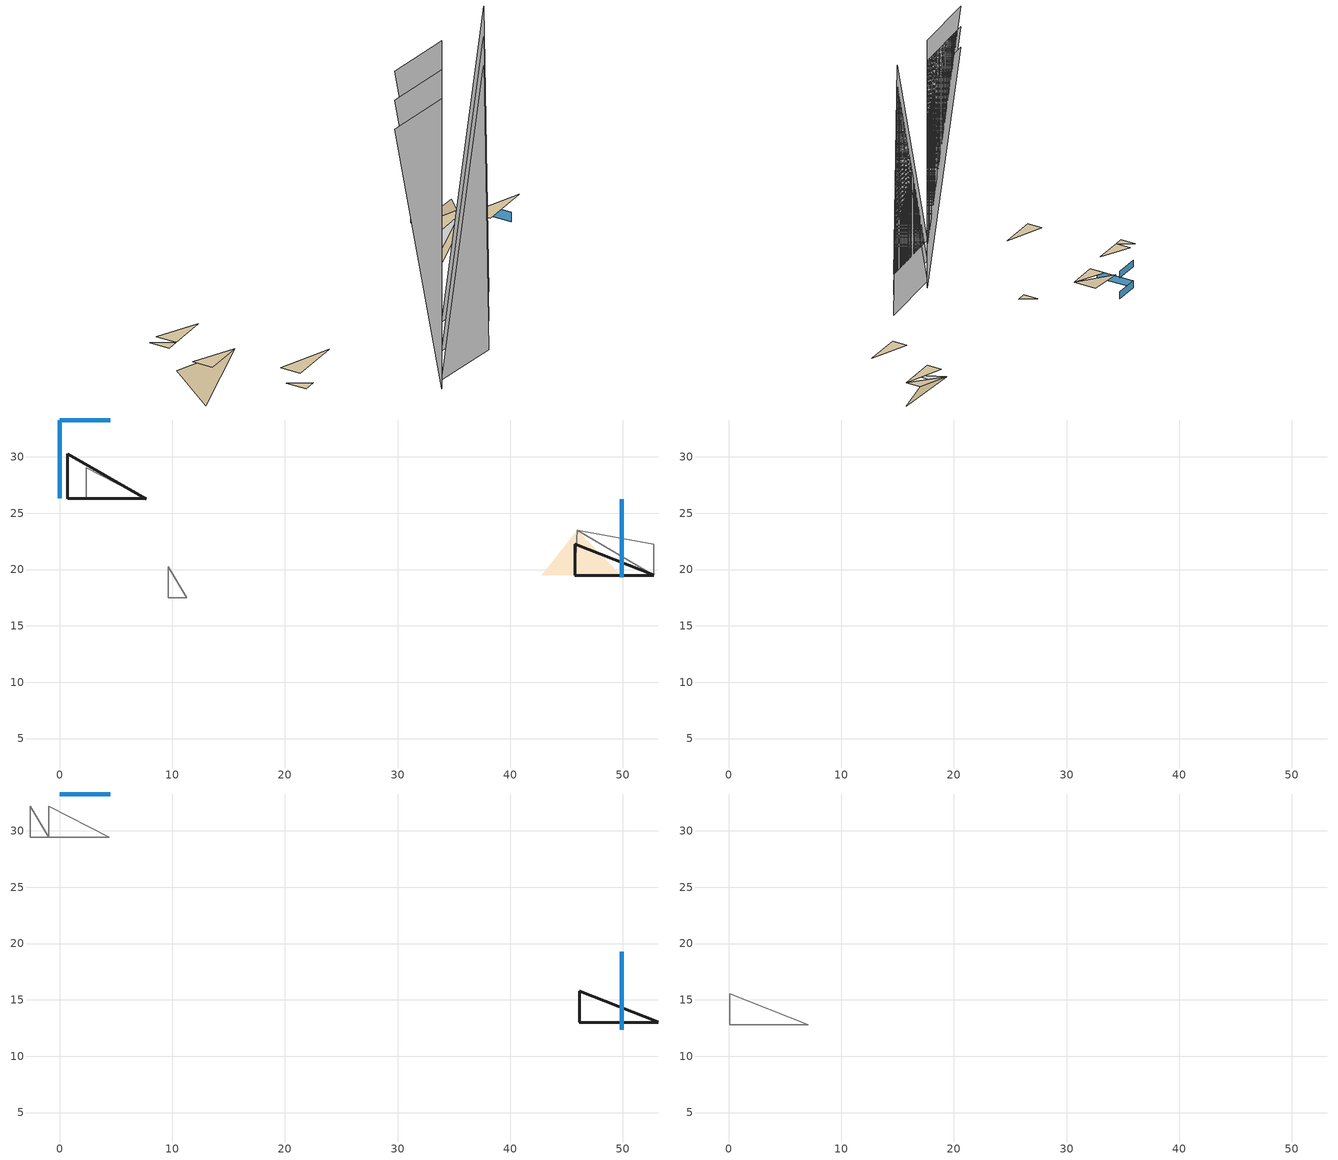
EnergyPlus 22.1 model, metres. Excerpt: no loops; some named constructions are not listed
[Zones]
EnclosedOffice_Mid_6 ZN
 wall outside (nonres_ext_wall): 0.71,30.29,6.96 7.69,26.29,7.76 0.71,26.29,3.25
 wall inside (int_wall): 2.35,29.04 2.35,26.29 7.69,26.29 z7.76
 window (Window_U_0.57_SHGC_0.39): 4.48,33.27 0.03,33.27 z4.98:6.31; 0,33.25 0,26.32 z4.98:6.29
EnclosedOffice_Mid_5 ZN
 wall inside (int_wall): 9.64,20.25 9.64,17.51 11.28,17.51 z3.79
EnclosedOffice_Mid_7 ZN
 wall outside (nonres_ext_wall): 45.74,22.24 45.74,19.5 52.72,19.5 z7.93
 wall inside (int_wall): 45.94,23.5,6.96 52.72,19.5,7.93 45.74,19.5,3.43; 45.94,23.5,6.96 52.72,22.24,7.93 52.72,19.5,3.43
 window (Window_U_0.57_SHGC_0.39): 49.91,19.32 49.91,26.25 z4.98:6.29
 ceiling to MidFloor_Plenum ZN (DropCeiling): 45.94,23.5,6.96 49.79,19.5,7.92 42.81,19.5,3.42
Corridor_Bot_1 ZN
 ceiling to FirstFloor_Plenum ZN (DropCeiling): 16.64,2.74,4.5 5.34,2.74,45.41 16.64,2.74,44.19
Corridor_Bot_2 ZN
 ceiling to FirstFloor_Plenum ZN (DropCeiling): 27.93,2.74,4.5 16.64,2.74,5.72 26.71,2.74,44.19
Corridor_Mid_1 ZN
 ceiling to MidFloor_Plenum ZN (DropCeiling): 16.64,2.74,8.47 5.34,2.74,49.37 16.64,2.74,48.15
Corridor_Mid_2 ZN
 ceiling to MidFloor_Plenum ZN (DropCeiling): 27.93,2.74,8.47 16.64,2.74,9.69 26.71,2.74,48.15
EnclosedOffice_Top_6 ZN
 wall inside (int_wall): -0.95,32.17 -0.95,29.43 4.39,29.43 z11.88; -2.59,32.17 -2.59,29.43 -0.95,29.43 z11.88
 window (Window_U_0.57_SHGC_0.39): 4.48,33.27 0.03,33.27 z8.95:10.27
EnclosedOffice_Top_8 ZN
 wall outside (nonres_ext_wall): 46.14,15.77 46.14,13.02 53.12,13.02 z11
 window (Window_U_0.57_SHGC_0.39): 49.91,12.35 49.91,19.27 z8.95:10.26
Corridor_Top_1 ZN
 ceiling to TopFloor_Plenum ZN (DropCeiling): 16.64,2.74,12.43 5.34,2.74,53.33 16.64,2.74,52.11
Corridor_Top_2 ZN
 ceiling to TopFloor_Plenum ZN (DropCeiling): 27.93,2.74,12.43 16.64,2.74,13.65 26.71,2.74,52.11
EnclosedOffice_Top_4 ZN
 wall inside (int_wall): 0.1,15.55 0.1,12.81 7.08,12.81 z11.7
[Schedule:Compact]
EnclosedOffice_Top_9 ZN Occupancy Schedule: Through: 12/31, For: Monday, Until: 07:00, 0, Until: 07:20, 0, Until: 07:40, 0, Until: 08:00, 0, Until: 08:20, 0, Until: 08:40, 1, Until: 09:00, 0.5, Until: 09:20, 0.5, Until: 09:40, 1, Until: 10:00, 1, Until: 10:20, 1, Until: 10:40, 1, Until: 11:00, 1, Until: 11:20, 1, Until: 11:40, 1, Until: 12:00, 1, Until: 12:20, 1, Until: 12:40, 1, Until: 13:00, 1, Until: 13:20, 0.5, Until: 13:40, 0, Until: 14:00, 0, Until: 14:20, 1, Until: 14:40, 1, Until: 15:00, 1, Until: 15:20, 1, Until: 15:40, 1, Until: 16:00, 1, Until: 16:20, 1, Until: 16:40, 0.5, Until: 17:00, 0.5, Until: 17:20, 0.5, Until: 17:40, 1, Until: 18:00, 1, Until: 18:20, 0.5, Until: 18:40, 0.5, Until: 19:00, 0, Until: 19:20, 0, Until: 19:40, 0, Until: 20:00, 0, Until: 20:20, 0, Until: 20:40, 0, Until: 21:00, 0, Until: 24:00, 0, For: Tuesday, Until: 07:00, 0, Until: 07:20, 0, Until: 07:40, 0, Until: 08:00, 0, Until: 08:20, 0.5, Until: 08:40, 0.5, Until: 09:00, 1, Until: 09:20, 1, Until: 09:40, 1, Until: 10:00, 1, Until: 10:20, 1, Until: 10:40, 1, Until: 11:00, 1, Until: 11:20, 1, Until: 11:40, 1, Until: 12:00, 0.5, Until: 12:20, 0.5, Until: 12:40, 0.5, Until: 13:00, 0.5, Until: 13:20, 0, Until: 13:40, 0, Until: 14:00, 0, Until: 14:20, 1, Until: 14:40, 1, Until: 15:00, 0, Until: 15:20, 0, Until: 15:40, 0, Until: 16:00, 0, Until: 16:20, 1, Until: 16:40, 1, Until: 17:00, 1, Until: 17:20, 1, Until: 17:40, 1, Until: 18:00, 0.5, Until: 18:20, 0.5, Until: 18:40, 0, Until: 19:00, 0, Until: 19:20, 0, Until: 19:40, 0, Until: 20:00, 0, Until: 20:20, 0, Until: 20:40, 0, Until: 21:00, 0, Until: 24:00, 0, For: Wednesday, Until: 07:00, 0, Until: 07:20, 0, Until: 07:40, 0, Until: 08:00, 0.5, Until: 08:20, 1, Until: 08:40, 1, Until: 09:00, 1, Until: 09:20, 1, Until: 09:40, 0.5, Until: 10:00, 0.5, Until: 10:20, 0.5, Until: 10:40, 0.5, Until: 11:00, 0, Until: 11:20, 0, Until: 11:40, 0.5, Until: 12:00, 0.5, Until: 12:20, 0.5, Until: 12:40, 0.5, Until: 13:00, 0, Until: 13:20, 0, Until: 13:40, 0, Until: 14:00, 0.5, Until: 14:20, 1, Until: 14:40, 1, Until: 15:00, 1, Until: 15:20, 1, Until: 15:40, 1, Until: 16:00, 1, Until: 16:20, 1, Until: 16:40, 0.5, Until: 17:00, 0, Until: 17:20, 0.5, Until: 17:40, 0, Until: 18:00, 0, Until: 18:20, 0.5, Until: 18:40, 0.5, Until: 19:00, 0, Until: 19:20, 0, Until: 19:40, 0, Until: 20:00, 0, Until: 20:20, 0, Until: 20:40, 0, Until: 21:00, 0, Until: 24:00, 0, For: Thursday, Until: 07:00, 0, Until: 07:20, 0, Until: 07:40, 0, Until: 08:00, 0, Until: 08:20, 0, Until: 08:40, 0.5, Until: 09:00, 0.5, Until: 09:20, 0.5, Until: 09:40, 0.5, Until: 10:00, 0.5, Until: 10:20, 1, Until: 10:40, 1, Until: 11:00, 1, Until: 11:20, 1, Until: 11:40, 0.5, Until: 12:00, 0.5, Until: 12:20, 1, Until: 12:40, 0.5, Until: 13:00, 0, Until: 13:20, 0, Until: 13:40, 0, Until: 14:00, 1, Until: 14:20, 1, Until: 14:40, 1, Until: 15:00, 1, Until: 15:20, 1, Until: 15:40, 1, Until: 16:00, 1, Until: 16:20, 1, Until: 16:40, 1, Until: 17:00, 0.5, Until: 17:20, 0.5, Until: 17:40, 1, Until: 18:00, 1, Until: 18:20, 1, Until: 18:40, 1, Until: 19:00, 0.5, Until: 19:20, 0, Until: 19:40, 0, Until: 20:00, 0, Until: 20:20, 0, Until: 20:40, 0, Until: 21:00, 0, Until: 24:00, 0, For: Friday, Until: 07:00, 0, Until: 07:20, 0, Until: 07:40, 0, Until: 08:00, 0, Until: 08:20, 0, Until: 08:40, 0, Until: 09:00, 0.5, Until: 09:20, 0.5, Until: 09:40, 0.5, Until: 10:00, 0.5, Until: 10:20, 0.5, Until: 10:40, 0.5, Until: 11:00, 0.5, Until: 11:20, 0.5, Until: 11:40, 0.5, Until: 12:00, 0.5, Until: 12:20, 0.5, Until: 12:40, 0.5, Until: 13:00, 0.5, Until: 13:20, 0.5, Until: 13:40, 0, Until: 14:00, 0, Until: 14:20, 0.5, Until: 14:40, 0.5, Until: 15:00, 0.5, Until: 15:20, 0.5, Until: 15:40, 0.5, Until: 16:00, 0.5, Until: 16:20, 0.5, Until: 16:40, 0.5, Until: 17:00, 0.5, Until: 17:20, 0.5, Until: 17:40, 0, Until: 18:00, 0, Until: 18:20, 0, Until: 18:40, 0, Until: 19:00, 0, Until: 19:20, 0, Until: 19:40, 0, Until: 20:00, 0, Until: 20:20, 0, Until: 20:40, 0, Until: 21:00, 0, Until: 24:00, 0, For: Saturday, Until: 07:00, 0, Until: 07:20, 0, Until: 07:40, 0, Until: 08:00, 0, Until: 08:20, 0, Until: 08:40, 0, Until: 09:00, 0, Until: 09:20, 0.5, Until: 09:40, 0, Until: 10:00, 0, Until: 10:20, 0.5, Until: 10:40, 0.5, Until: 11:00, 0.5, Until: 11:20, 0.5, Until: 11:40, 0.5, Until: 12:00, 0, Until: 12:20, 0, Until: 12:40, 0, Until: 13:00, 0, Until: 13:20, 0, Until: 13:40, 0, Until: 14:00, 0.5, Until: 14:20, 0.5, Until: 14:40, 0.5, Until: 15:00, 0.5, Until: 15:20, 0, Until: 15:40, 0, Until: 16:00, 0, Until: 24:00, 0, For: Sunday WinterDesignDay Holiday CustomDay1 CustomDay2, Until: 24:00, 0, For: SummerDesignDay, Until: 06:00, 0, Until: 22:00, 1, Until: 24:00, 0.05
ConfRoom_Bot_1 ZN Occupancy Schedule: Through: 12/31, For: Monday, Until: 07:00, 0, Until: 07:20, 0, Until: 07:40, 0.75, Until: 08:00, 0.667, Until: 08:20, 0.583, Until: 08:40, 0.583, Until: 09:00, 0.333, Until: 09:20, 0, Until: 09:40, 0, Until: 10:00, 0, Until: 10:20, 0, Until: 10:40, 0.917, Until: 11:00, 0.917, Until: 11:20, 0.917, Until: 11:40, 1, Until: 12:00, 1, Until: 12:20, 1, Until: 12:40, 1, Until: 13:00, 0.667, Until: 13:20, 0.333, Until: 13:40, 0.333, Until: 14:00, 0.333, Until: 14:20, 0.333, Until: 14:40, 0.333, Until: 15:00, 0.167, Until: 15:20, 0, Until: 15:40, 0.333, Until: 16:00, 0.333, Until: 16:20, 0.333, Until: 16:40, 0.25, Until: 17:00, 0.25, Until: 17:20, 0.25, Until: 17:40, 0, Until: 18:00, 0.167, Until: 18:20, 0.417, Until: 18:40, 0.417, Until: 19:00, 0.167, Until: 19:20, 0, Until: 19:40, 0, Until: 20:00, 0, Until: 20:20, 0, Until: 20:40, 0, Until: 21:00, 0, Until: 24:00, 0, For: Tuesday, Until: 07:00, 0, Until: 07:20, 0, Until: 07:40, 0.417, Until: 08:00, 0.417, Until: 08:20, 0.417, Until: 08:40, 0, Until: 09:00, 0, Until: 09:20, 0, Until: 09:40, 0, Until: 10:00, 0.083, Until: 10:20, 0.167, Until: 10:40, 0.25, Until: 11:00, 0.25, Until: 11:20, 0.25, Until: 11:40, 0, Until: 12:00, 0, Until: 12:20, 0, Until: 12:40, 0.333, Until: 13:00, 0.333, Until: 13:20, 0.333, Until: 13:40, 0.417, Until: 14:00, 0.417, Until: 14:20, 0.417, Until: 14:40, 0.333, Until: 15:00, 0.333, Until: 15:20, 0.333, Until: 15:40, 0, Until: 16:00, 0.333, Until: 16:20, 0.75, Until: 16:40, 0.75, Until: 17:00, 0.75, Until: 17:20, 0.75, Until: 17:40, 0, Until: 18:00, 0.5, Until: 18:20, 0.917, Until: 18:40, 0.917, Until: 19:00, 0.5, Until: 19:20, 0, Until: 19:40, 0, Until: 20:00, 0, Until: 20:20, 0, Until: 20:40, 0, Until: 21:00, 0, Until: 24:00, 0, For: Wednesday, Until: 07:00, 0, Until: 07:20, 0, Until: 07:40, 0, Until: 08:00, 0, Until: 08:20, 0, Until: 08:40, 0, Until: 09:00, 0, Until: 09:20, 0, Until: 09:40, 0, Until: 10:00, 0, Until: 10:20, 0, Until: 10:40, 0, Until: 11:00, 0, Until: 11:20, 0, Until: 11:40, 0, Until: 12:00, 0, Until: 12:20, 0, Until: 12:40, 0, Until: 13:00, 0, Until: 13:20, 0, Until: 13:40, 0, Until: 14:00, 0, Until: 14:20, 0, Until: 14:40, 0, Until: 15:00, 0, Until: 15:20, 0, Until: 15:40, 0.417, Until: 16:00, 0.417, Until: 16:20, 0.417, Until: 16:40, 0.75, Until: 17:00, 0.667, Until: 17:20, 0.583, Until: 17:40, 0.583, Until: 18:00, 0.333, Until: 18:20, 0, Until: 18:40, 0, Until: 19:00, 0.167, Until: 19:20, 0.417, Until: 19:40, 0.417, Until: 20:00, 0.167, Until: 20:20, 0, Until: 20:40, 0, Until: 21:00, 0, Until: 24:00, 0, For: Thursday, Until: 07:00, 0, Until: 07:20, 0, Until: 07:40, 0, Until: 08:00, 0.5, Until: 08:20, 1, Until: 08:40, 1, Until: 09:00, 0.5, Until: 09:20, 0, Until: 09:40, 0.667, Until: 10:00, 0.667, Until: 10:20, 0.667, Until: 10:40, 0.5, Until: 11:00, 0.5, Until: 11:20, 0.5, Until: 11:40, 0, Until: 12:00, 0, Until: 12:20, 0, Until: 12:40, 0, Until: 13:00, 0, Until: 13:20, 0, Until: 13:40, 0.417, Until: 14:00, 0.417, Until: 14:20, 0.417, Until: 14:40, 0, Until: 15:00, 0, Until: 15:20, 0, Until: 15:40, 0.417, Until: 16:00, 0.417, Until: 16:20, 0.417, Until: 16:40, 0.417, Until: 17:00, 0.417, Until: 17:20, 0.417, Until: 17:40, 0, Until: 18:00, 0, Until: 18:20, 0, Until: 18:40, 0, Until: 19:00, 0, Until: 19:20, 0, Until: 19:40, 0, Until: 20:00, 0, Until: 20:20, 0, Until: 20:40, 0, Until: 21:00, 0, Until: 24:00, 0, For: Friday, Until: 07:00, 0, Until: 07:20, 0, Until: 07:40, 0, Until: 08:00, 0, Until: 08:20, 0, Until: 08:40, 0, Until: 09:00, 0, Until: 09:20, 0, Until: 09:40, 0, Until: 10:00, 0.083, Until: 10:20, 0.167, Until: 10:40, 0.167, Until: 11:00, 0.083, Until: 11:20, 0, Until: 11:40, 0.333, Until: 12:00, 0.333, Until: 12:20, 0.333, Until: 12:40, 0.25, Until: 13:00, 0.25, Until: 13:20, 0.25, Until: 13:40, 0.25, Until: 14:00, 0.25, Until: 14:20, 0.25, Until: 14:40, 0, Until: 15:00, 0.167, Until: 15:20, 0.333, Until: 15:40, 0, Until: 16:00, 0.083, Until: 16:20, 0.167, Until: 16:40, 0, Until: 17:00, 0, Until: 17:20, 0, Until: 17:40, 0.333, Until: 18:00, 0.333, Until: 18:20, 0.333, Until: 18:40, 0, Until: 19:00, 0, Until: 19:20, 0, Until: 19:40, 0, Until: 20:00, 0, Until: 20:20, 0, Until: 20:40, 0, Until: 21:00, 0, Until: 24:00, 0, For: Saturday, Until: 07:00, 0, Until: 07:20, 0, Until: 07:40, 0, Until: 08:00, 0, Until: 08:20, 0, Until: 08:40, 0, Until: 09:00, 0, Until: 09:20, 0, Until: 09:40, 0, Until: 10:00, 0, Until: 10:20, 0, Until: 10:40, 0, Until: 11:00, 0, Until: 11:20, 0, Until: 11:40, 0, Until: 12:00, 0, Until: 12:20, 0, Until: 12:40, 0, Until: 13:00, 0, Until: 13:20, 0, Until: 13:40, 0, Until: 14:00, 0, Until: 14:20, 0, Until: 14:40, 0, Until: 15:00, 0, Until: 15:20, 0, Until: 15:40, 0, Until: 16:00, 0, Until: 24:00, 0, For: Sunday WinterDesignDay Holiday CustomDay1 CustomDay2, Until: 24:00, 0, For: SummerDesignDay, Until: 06:00, 0, Until: 22:00, 1, Until: 24:00, 0.05
ConfRoom_Bot_2 ZN Occupancy Schedule: Through: 12/31, For: Monday, Until: 07:00, 0, Until: 07:20, 0, Until: 07:40, 0, Until: 08:00, 0, Until: 08:20, 0, Until: 08:40, 0, Until: 09:00, 0, Until: 09:20, 0, Until: 09:40, 0, Until: 10:00, 0.5, Until: 10:20, 1, Until: 10:40, 1, Until: 11:00, 0.5, Until: 11:20, 0, Until: 11:40, 0.5, Until: 12:00, 0.5, Until: 12:20, 0.5, Until: 12:40, 0.583, Until: 13:00, 0.583, Until: 13:20, 0.583, Until: 13:40, 0, Until: 14:00, 0, Until: 14:20, 0, Until: 14:40, 0, Until: 15:00, 0, Until: 15:20, 0, Until: 15:40, 0, Until: 16:00, 0, Until: 16:20, 0, Until: 16:40, 0, Until: 17:00, 0, Until: 17:20, 0, Until: 17:40, 0, Until: 18:00, 0.5, Until: 18:20, 1, Until: 18:40, 1, Until: 19:00, 1, Until: 19:20, 1, Until: 19:40, 0, Until: 20:00, 0, Until: 20:20, 0, Until: 20:40, 0, Until: 21:00, 0, Until: 24:00, 0, For: Tuesday, Until: 07:00, 0, Until: 07:20, 0, Until: 07:40, 0, Until: 08:00, 0, Until: 08:20, 0, Until: 08:40, 0, Until: 09:00, 0, Until: 09:20, 0, Until: 09:40, 0, Until: 10:00, 0.333, Until: 10:20, 0.667, Until: 10:40, 0, Until: 11:00, 0.5, Until: 11:20, 1, Until: 11:40, 1, Until: 12:00, 0.583, Until: 12:20, 0.167, Until: 12:40, 0.167, Until: 13:00, 0.5, Until: 13:20, 0.833, Until: 13:40, 0.833, Until: 14:00, 0.417, Until: 14:20, 0, Until: 14:40, 0.5, Until: 15:00, 0.5, Until: 15:20, 0.5, Until: 15:40, 0, Until: 16:00, 0.167, Until: 16:20, 0.25, Until: 16:40, 0.25, Until: 17:00, 0.583, Until: 17:20, 0.917, Until: 17:40, 0.917, Until: 18:00, 0.5, Until: 18:20, 0, Until: 18:40, 0.5, Until: 19:00, 0.25, Until: 19:20, 0, Until: 19:40, 0, Until: 20:00, 0, Until: 20:20, 0, Until: 20:40, 0, Until: 21:00, 0, Until: 24:00, 0, For: Wednesday, Until: 07:00, 0, Until: 07:20, 0, Until: 07:40, 0, Until: 08:00, 0.333, Until: 08:20, 0.583, Until: 08:40, 0.583, Until: 09:00, 0.833, Until: 09:20, 1, Until: 09:40, 1, Until: 10:00, 0.5, Until: 10:20, 0, Until: 10:40, 0, Until: 11:00, 0.25, Until: 11:20, 0.5, Until: 11:40, 0.5, Until: 12:00, 0.417, Until: 12:20, 0.333, Until: 12:40, 0.333, Until: 13:00, 0.5, Until: 13:20, 0.583, Until: 13:40, 0.583, Until: 14:00, 0.333, Until: 14:20, 0, Until: 14:40, 0.75, Until: 15:00, 0.75, Until: 15:20, 0.75, Until: 15:40, 0, Until: 16:00, 0.333, Until: 16:20, 0.583, Until: 16:40, 0.583, Until: 17:00, 0.333, Until: 17:20, 0, Until: 17:40, 0.5, Until: 18:00, 0.5, Until: 18:20, 0.5, Until: 18:40, 0, Until: 19:00, 0, Until: 19:20, 0, Until: 19:40, 0, Until: 20:00, 0, Until: 20:20, 0, Until: 20:40, 0, Until: 21:00, 0, Until: 24:00, 0, For: Thursday, Until: 07:00, 0, Until: 07:20, 0, Until: 07:40, 0, Until: 08:00, 0, Until: 08:20, 0, Until: 08:40, 0, Until: 09:00, 0.167, Until: 09:20, 0.333, Until: 09:40, 0.333, Until: 10:00, 0.417, Until: 10:20, 0.5, Until: 10:40, 0.5, Until: 11:00, 0.5, Until: 11:20, 0.5, Until: 11:40, 0, Until: 12:00, 0, Until: 12:20, 0, Until: 12:40, 0, Until: 13:00, 0, Until: 13:20, 0, Until: 13:40, 0, Until: 14:00, 0, Until: 14:20, 0, Until: 14:40, 0, Until: 15:00, 0.5, Until: 15:20, 1, Until: 15:40, 1, Until: 16:00, 0.5, Until: 16:20, 0, Until: 16:40, 0, Until: 17:00, 0, Until: 17:20, 0, Until: 17:40, 0.75, Until: 18:00, 0.75, Until: 18:20, 0.75, Until: 18:40, 0.417, Until: 19:00, 0.417, Until: 19:20, 0.417, Until: 19:40, 0, Until: 20:00, 0, Until: 20:20, 0, Until: 20:40, 0, Until: 21:00, 0, Until: 24:00, 0, For: Friday, Until: 07:00, 0, Until: 07:20, 0, Until: 07:40, 0.5, Until: 08:00, 0.25, Until: 08:20, 0, Until: 08:40, 0, Until: 09:00, 0.167, Until: 09:20, 0.333, Until: 09:40, 0.333, Until: 10:00, 0.167, Until: 10:20, 0, Until: 10:40, 0.167, Until: 11:00, 0.167, Until: 11:20, 0.167, Until: 11:40, 0.5, Until: 12:00, 0.25, Until: 12:20, 0, Until: 12:40, 0.167, Until: 13:00, 0.167, Until: 13:20, 0.167, Until: 13:40, 0, Until: 14:00, 0, Until: 14:20, 0, Until: 14:40, 0.5, Until: 15:00, 0.5, Until: 15:20, 0.5, Until: 15:40, 0, Until: 16:00, 0, Until: 16:20, 0, Until: 16:40, 0, Until: 17:00, 0.083, Until: 17:20, 0.167, Until: 17:40, 0.167, Until: 18:00, 0.083, Until: 18:20, 0, Until: 18:40, 0.167, Until: 19:00, 0.167, Until: 19:20, 0.167, Until: 19:40, 0, Until: 20:00, 0, Until: 20:20, 0, Until: 20:40, 0, Until: 21:00, 0, Until: 24:00, 0, For: Saturday, Until: 07:00, 0, Until: 07:20, 0, Until: 07:40, 0, Until: 08:00, 0, Until: 08:20, 0, Until: 08:40, 0, Until: 09:00, 0, Until: 09:20, 0, Until: 09:40, 0, Until: 10:00, 0, Until: 10:20, 0, Until: 10:40, 0, Until: 11:00, 0, Until: 11:20, 0, Until: 11:40, 0, Until: 12:00, 0, Until: 12:20, 0, Until: 12:40, 0, Until: 13:00, 0, Until: 13:20, 0, Until: 13:40, 0, Until: 14:00, 0, Until: 14:20, 0, Until: 14:40, 0, Until: 15:00, 0, Until: 15:20, 0, Until: 15:40, 0, Until: 16:00, 0, Until: 24:00, 0, For: Sunday WinterDesignDay Holiday CustomDay1 CustomDay2, Until: 24:00, 0, For: SummerDesignDay, Until: 06:00, 0, Until: 22:00, 1, Until: 24:00, 0.05
ConfRoom_Mid_1 ZN Occupancy Schedule: Through: 12/31, For: Monday, Until: 07:00, 0, Until: 07:20, 0, Until: 07:40, 0, Until: 08:00, 0, Until: 08:20, 0, Until: 08:40, 0, Until: 09:00, 0, Until: 09:20, 0, Until: 09:40, 0.25, Until: 10:00, 0.167, Until: 10:20, 0, Until: 10:40, 0.75, Until: 11:00, 0.75, Until: 11:20, 0.75, Until: 11:40, 0, Until: 12:00, 0, Until: 12:20, 0, Until: 12:40, 0, Until: 13:00, 0, Until: 13:20, 0, Until: 13:40, 0.167, Until: 14:00, 0.167, Until: 14:20, 0.167, Until: 14:40, 0, Until: 15:00, 0.167, Until: 15:20, 0.417, Until: 15:40, 0, Until: 16:00, 0, Until: 16:20, 0, Until: 16:40, 0, Until: 17:00, 0.333, Until: 17:20, 0.667, Until: 17:40, 0.667, Until: 18:00, 0.333, Until: 18:20, 0, Until: 18:40, 0, Until: 19:00, 0, Until: 19:20, 0, Until: 19:40, 0, Until: 20:00, 0, Until: 20:20, 0, Until: 20:40, 0, Until: 21:00, 0, Until: 24:00, 0, For: Tuesday, Until: 07:00, 0, Until: 07:20, 0, Until: 07:40, 0.583, Until: 08:00, 0.333, Until: 08:20, 0, Until: 08:40, 0.5, Until: 09:00, 0.5, Until: 09:20, 0.5, Until: 09:40, 0.5, Until: 10:00, 0.583, Until: 10:20, 0.667, Until: 10:40, 0.667, Until: 11:00, 0.333, Until: 11:20, 0, Until: 11:40, 0, Until: 12:00, 0.5, Until: 12:20, 1, Until: 12:40, 1, Until: 13:00, 0.5, Until: 13:20, 0, Until: 13:40, 0.583, Until: 14:00, 0.583, Until: 14:20, 0.583, Until: 14:40, 0.583, Until: 15:00, 0.333, Until: 15:20, 0, Until: 15:40, 0, Until: 16:00, 0.083, Until: 16:20, 0.167, Until: 16:40, 0.167, Until: 17:00, 0.167, Until: 17:20, 0.167, Until: 17:40, 0, Until: 18:00, 0.333, Until: 18:20, 0.583, Until: 18:40, 0.583, Until: 19:00, 0.333, Until: 19:20, 0, Until: 19:40, 0, Until: 20:00, 0, Until: 20:20, 0, Until: 20:40, 0, Until: 21:00, 0, Until: 24:00, 0, For: Wednesday, Until: 07:00, 0, Until: 07:20, 0, Until: 07:40, 0, Until: 08:00, 0, Until: 08:20, 0, Until: 08:40, 0, Until: 09:00, 0, Until: 09:20, 0, Until: 09:40, 0, Until: 10:00, 0, Until: 10:20, 0, Until: 10:40, 0, Until: 11:00, 0, Until: 11:20, 0, Until: 11:40, 0, Until: 12:00, 0, Until: 12:20, 0, Until: 12:40, 0, Until: 13:00, 0, Until: 13:20, 0, Until: 13:40, 0, Until: 14:00, 0, Until: 14:20, 0, Until: 14:40, 0.75, Until: 15:00, 0.667, Until: 15:20, 0.583, Until: 15:40, 0.583, Until: 16:00, 0.667, Until: 16:20, 0.667, Until: 16:40, 0.667, Until: 17:00, 0.75, Until: 17:20, 0.833, Until: 17:40, 0.833, Until: 18:00, 0.417, Until: 18:20, 0, Until: 18:40, 0, Until: 19:00, 0, Until: 19:20, 0, Until: 19:40, 0, Until: 20:00, 0, Until: 20:20, 0, Until: 20:40, 0, Until: 21:00, 0, Until: 24:00, 0, For: Thursday, Until: 07:00, 0, Until: 07:20, 0, Until: 07:40, 0, Until: 08:00, 0.25, Until: 08:20, 0.5, Until: 08:40, 0.5, Until: 09:00, 0.5, Until: 09:20, 0.583, Until: 09:40, 0, Until: 10:00, 0, Until: 10:20, 0, Until: 10:40, 0, Until: 11:00, 0, Until: 11:20, 0, Until: 11:40, 0.917, Until: 12:00, 0.917, Until: 12:20, 0.917, Until: 12:40, 0.833, Until: 13:00, 0.417, Until: 13:20, 0, Until: 13:40, 0, Until: 14:00, 0.167, Until: 14:20, 0.333, Until: 14:40, 0.333, Until: 15:00, 0.167, Until: 15:20, 0, Until: 15:40, 0, Until: 16:00, 0, Until: 16:20, 0, Until: 16:40, 0, Until: 17:00, 0, Until: 17:20, 0, Until: 17:40, 0, Until: 18:00, 0, Until: 18:20, 0, Until: 18:40, 0, Until: 19:00, 0, Until: 19:20, 0, Until: 19:40, 0, Until: 20:00, 0, Until: 20:20, 0, Until: 20:40, 0, Until: 21:00, 0, Until: 24:00, 0, For: Friday, Until: 07:00, 0, Until: 07:20, 0, Until: 07:40, 0, Until: 08:00, 0.167, Until: 08:20, 0.417, Until: 08:40, 0.417, Until: 09:00, 0.417, Until: 09:20, 0.333, Until: 09:40, 0.333, Until: 10:00, 0.167, Until: 10:20, 0, Until: 10:40, 0.333, Until: 11:00, 0.167, Until: 11:20, 0, Until: 11:40, 0.167, Until: 12:00, 0.167, Until: 12:20, 0.167, Until: 12:40, 0, Until: 13:00, 0.167, Until: 13:20, 0.25, Until: 13:40, 0.25, Until: 14:00, 0.167, Until: 14:20, 0.167, Until: 14:40, 0.167, Until: 15:00, 0.333, Until: 15:20, 0.5, Until: 15:40, 0.5, Until: 16:00, 0.25, Until: 16:20, 0, Until: 16:40, 0.167, Until: 17:00, 0.167, Until: 17:20, 0.167, Until: 17:40, 0.167, Until: 18:00, 0.083, Until: 18:20, 0, Until: 18:40, 0, Until: 19:00, 0, Until: 19:20, 0, Until: 19:40, 0, Until: 20:00, 0, Until: 20:20, 0, Until: 20:40, 0, Until: 21:00, 0, Until: 24:00, 0, For: Saturday, Until: 07:00, 0, Until: 07:20, 0, Until: 07:40, 0, Until: 08:00, 0, Until: 08:20, 0, Until: 08:40, 0, Until: 09:00, 0, Until: 09:20, 0, Until: 09:40, 0, Until: 10:00, 0, Until: 10:20, 0, Until: 10:40, 0, Until: 11:00, 0, Until: 11:20, 0, Until: 11:40, 0, Until: 12:00, 0, Until: 12:20, 0, Until: 12:40, 0, Until: 13:00, 0, Until: 13:20, 0, Until: 13:40, 0, Until: 14:00, 0, Until: 14:20, 0, Until: 14:40, 0, Until: 15:00, 0, Until: 15:20, 0, Until: 15:40, 0, Until: 16:00, 0, Until: 24:00, 0, For: Sunday WinterDesignDay Holiday CustomDay1 CustomDay2, Until: 24:00, 0, For: SummerDesignDay, Until: 06:00, 0, Until: 22:00, 1, Until: 24:00, 0.05
ConfRoom_Mid_2 ZN Occupancy Schedule: Through: 12/31, For: Monday, Until: 07:00, 0, Until: 07:20, 0, Until: 07:40, 0, Until: 08:00, 0, Until: 08:20, 0, Until: 08:40, 0, Until: 09:00, 0.25, Until: 09:20, 0.5, Until: 09:40, 0.5, Until: 10:00, 0.25, Until: 10:20, 0, Until: 10:40, 0, Until: 11:00, 0.417, Until: 11:20, 0.833, Until: 11:40, 0.833, Until: 12:00, 0.417, Until: 12:20, 0, Until: 12:40, 0.917, Until: 13:00, 0.917, Until: 13:20, 0.917, Until: 13:40, 0.833, Until: 14:00, 0.833, Until: 14:20, 0.833, Until: 14:40, 0.833, Until: 15:00, 0.417, Until: 15:20, 0, Until: 15:40, 0.75, Until: 16:00, 0.75, Until: 16:20, 0.75, Until: 16:40, 0, Until: 17:00, 0.5, Until: 17:20, 1, Until: 17:40, 1, Until: 18:00, 0.5, Until: 18:20, 0, Until: 18:40, 0, Until: 19:00, 0, Until: 19:20, 0, Until: 19:40, 0, Until: 20:00, 0, Until: 20:20, 0, Until: 20:40, 0, Until: 21:00, 0, Until: 24:00, 0, For: Tuesday, Until: 07:00, 0, Until: 07:20, 0, Until: 07:40, 0, Until: 08:00, 0, Until: 08:20, 0, Until: 08:40, 0, Until: 09:00, 0, Until: 09:20, 0, Until: 09:40, 0, Until: 10:00, 0, Until: 10:20, 0, Until: 10:40, 0, Until: 11:00, 0, Until: 11:20, 0, Until: 11:40, 0, Until: 12:00, 0, Until: 12:20, 0, Until: 12:40, 0.833, Until: 13:00, 0.833, Until: 13:20, 0.833, Until: 13:40, 0.25, Until: 14:00, 0.25, Until: 14:20, 0.25, Until: 14:40, 0.917, Until: 15:00, 0.917, Until: 15:20, 0.917, Until: 15:40, 0, Until: 16:00, 0, Until: 16:20, 0, Until: 16:40, 0, Until: 17:00, 0.167, Until: 17:20, 0.333, Until: 17:40, 0.333, Until: 18:00, 0.333, Until: 18:20, 0.333, Until: 18:40, 0.333, Until: 19:00, 0.5, Until: 19:20, 0.667, Until: 19:40, 0.667, Until: 20:00, 0.333, Until: 20:20, 0, Until: 20:40, 0, Until: 21:00, 0, Until: 24:00, 0, For: Wednesday, Until: 07:00, 0, Until: 07:20, 0, Until: 07:40, 0, Until: 08:00, 0, Until: 08:20, 0, Until: 08:40, 0, Until: 09:00, 0.333, Until: 09:20, 0.75, Until: 09:40, 0.75, Until: 10:00, 0.667, Until: 10:20, 0.5, Until: 10:40, 0.5, Until: 11:00, 0.75, Until: 11:20, 1, Until: 11:40, 1, Until: 12:00, 0.5, Until: 12:20, 0, Until: 12:40, 0, Until: 13:00, 0.333, Until: 13:20, 0.583, Until: 13:40, 0.583, Until: 14:00, 0.333, Until: 14:20, 0, Until: 14:40, 0.25, Until: 15:00, 0.25, Until: 15:20, 0.25, Until: 15:40, 0.25, Until: 16:00, 0.167, Until: 16:20, 0, Until: 16:40, 0, Until: 17:00, 0, Until: 17:20, 0, Until: 17:40, 0.833, Until: 18:00, 0.833, Until: 18:20, 0.833, Until: 18:40, 0.833, Until: 19:00, 0.417, Until: 19:20, 0, Until: 19:40, 0, Until: 20:00, 0, Until: 20:20, 0, Until: 20:40, 0, Until: 21:00, 0, Until: 24:00, 0, For: Thursday, Until: 07:00, 0, Until: 07:20, 0, Until: 07:40, 0, Until: 08:00, 0.5, Until: 08:20, 0.917, Until: 08:40, 0.417, Until: 09:00, 0.417, Until: 09:20, 0.417, Until: 09:40, 0, Until: 10:00, 0, Until: 10:20, 0, Until: 10:40, 0, Until: 11:00, 0.333, Until: 11:20, 0.583, Until: 11:40, 0.583, Until: 12:00, 0.333, Until: 12:20, 0, Until: 12:40, 0, Until: 13:00, 0, Until: 13:20, 0, Until: 13:40, 0, Until: 14:00, 0.333, Until: 14:20, 0.667, Until: 14:40, 0.667, Until: 15:00, 0.5, Until: 15:20, 0.417, Until: 15:40, 0.417, Until: 16:00, 0.167, Until: 16:20, 0, Until: 16:40, 0, Until: 17:00, 0, Until: 17:20, 0, Until: 17:40, 0, Until: 18:00, 0, Until: 18:20, 0, Until: 18:40, 0, Until: 19:00, 0.417, Until: 19:20, 0.833, Until: 19:40, 0, Until: 20:00, 0, Until: 20:20, 0, Until: 20:40, 0, Until: 21:00, 0, Until: 24:00, 0, For: Friday, Until: 07:00, 0, Until: 07:20, 0, Until: 07:40, 0, Until: 08:00, 0.167, Until: 08:20, 0.333, Until: 08:40, 0.333, Until: 09:00, 0.167, Until: 09:20, 0, Until: 09:40, 0.083, Until: 10:00, 0, Until: 10:20, 0, Until: 10:40, 0, Until: 11:00, 0, Until: 11:20, 0, Until: 11:40, 0, Until: 12:00, 0.167, Until: 12:20, 0.25, Until: 12:40, 0.25, Until: 13:00, 0.167, Until: 13:20, 0, Until: 13:40, 0, Until: 14:00, 0, Until: 14:20, 0, Until: 14:40, 0, Until: 15:00, 0, Until: 15:20, 0, Until: 15:40, 0, Until: 16:00, 0.083, Until: 16:20, 0.167, Until: 16:40, 0.167, Until: 17:00, 0.167, Until: 17:20, 0.333, Until: 17:40, 0.333, Until: 18:00, 0.167, Until: 18:20, 0, Until: 18:40, 0, Until: 19:00, 0, Until: 19:20, 0, Until: 19:40, 0, Until: 20:00, 0, Until: 20:20, 0, Until: 20:40, 0, Until: 21:00, 0, Until: 24:00, 0, For: Saturday, Until: 07:00, 0, Until: 07:20, 0, Until: 07:40, 0, Until: 08:00, 0, Until: 08:20, 0, Until: 08:40, 0, Until: 09:00, 0, Until: 09:20, 0, Until: 09:40, 0, Until: 10:00, 0, Until: 10:20, 0, Until: 10:40, 0, Until: 11:00, 0, Until: 11:20, 0, Until: 11:40, 0, Until: 12:00, 0, Until: 12:20, 0, Until: 12:40, 0, Until: 13:00, 0, Until: 13:20, 0, Until: 13:40, 0, Until: 14:00, 0, Until: 14:20, 0, Until: 14:40, 0, Until: 15:00, 0, Until: 15:20, 0, Until: 15:40, 0, Until: 16:00, 0, Until: 24:00, 0, For: Sunday WinterDesignDay Holiday CustomDay1 CustomDay2, Until: 24:00, 0, For: SummerDesignDay, Until: 06:00, 0, Until: 22:00, 1, Until: 24:00, 0.05
ConfRoom_Top_1 ZN Occupancy Schedule: Through: 12/31, For: Monday, Until: 07:00, 0, Until: 07:20, 0, Until: 07:40, 0, Until: 08:00, 0, Until: 08:20, 0, Until: 08:40, 0, Until: 09:00, 0.167, Until: 09:20, 0.417, Until: 09:40, 0.417, Until: 10:00, 0.667, Until: 10:20, 1, Until: 10:40, 1, Until: 11:00, 0.667, Until: 11:20, 0.25, Until: 11:40, 0.25, Until: 12:00, 0.167, Until: 12:20, 0.167, Until: 12:40, 0.167, Until: 13:00, 0.5, Until: 13:20, 0.75, Until: 13:40, 0.75, Until: 14:00, 0.333, Until: 14:20, 0, Until: 14:40, 0, Until: 15:00, 0, Until: 15:20, 0, Until: 15:40, 0, Until: 16:00, 0, Until: 16:20, 0, Until: 16:40, 0, Until: 17:00, 0, Until: 17:20, 0, Until: 17:40, 0, Until: 18:00, 0, Until: 18:20, 0, Until: 18:40, 0, Until: 19:00, 0, Until: 19:20, 0, Until: 19:40, 0, Until: 20:00, 0, Until: 20:20, 0, Until: 20:40, 0, Until: 21:00, 0, Until: 24:00, 0, For: Tuesday, Until: 07:00, 0, Until: 07:20, 0, Until: 07:40, 0, Until: 08:00, 0.417, Until: 08:20, 0.833, Until: 08:40, 0.833, Until: 09:00, 0.417, Until: 09:20, 0, Until: 09:40, 0, Until: 10:00, 0, Until: 10:20, 0, Until: 10:40, 0, Until: 11:00, 0, Until: 11:20, 0, Until: 11:40, 0, Until: 12:00, 0.167, Until: 12:20, 0.333, Until: 12:40, 0, Until: 13:00, 0, Until: 13:20, 0, Until: 13:40, 0, Until: 14:00, 0.333, Until: 14:20, 0.667, Until: 14:40, 0.667, Until: 15:00, 0.583, Until: 15:20, 0.5, Until: 15:40, 0.5, Until: 16:00, 0.667, Until: 16:20, 0.833, Until: 16:40, 0.833, Until: 17:00, 0.917, Until: 17:20, 1, Until: 17:40, 1, Until: 18:00, 1, Until: 18:20, 1, Until: 18:40, 1, Until: 19:00, 0.5, Until: 19:20, 0, Until: 19:40, 0, Until: 20:00, 0, Until: 20:20, 0, Until: 20:40, 0, Until: 21:00, 0, Until: 24:00, 0, For: Wednesday, Until: 07:00, 0, Until: 07:20, 0, Until: 07:40, 0.417, Until: 08:00, 0.417, Until: 08:20, 0.417, Until: 08:40, 0.417, Until: 09:00, 0.167, Until: 09:20, 0, Until: 09:40, 0.833, Until: 10:00, 0.833, Until: 10:20, 0.833, Until: 10:40, 0.583, Until: 11:00, 0.583, Until: 11:20, 0.583, Until: 11:40, 0.583, Until: 12:00, 0.583, Until: 12:20, 0.583, Until: 12:40, 0, Until: 13:00, 0.167, Until: 13:20, 0.333, Until: 13:40, 0.333, Until: 14:00, 0.167, Until: 14:20, 0, Until: 14:40, 0, Until: 15:00, 0.167, Until: 15:20, 0.333, Until: 15:40, 0.333, Until: 16:00, 0.333, Until: 16:20, 0.333, Until: 16:40, 0.333, Until: 17:00, 0.333, Until: 17:20, 0.333, Until: 17:40, 0.917, Until: 18:00, 0.917, Until: 18:20, 0.917, Until: 18:40, 0.583, Until: 19:00, 0.583, Until: 19:20, 0.583, Until: 19:40, 0, Until: 20:00, 0, Until: 20:20, 0, Until: 20:40, 0, Until: 21:00, 0, Until: 24:00, 0, For: Thursday, Until: 07:00, 0, Until: 07:20, 0, Until: 07:40, 0, Until: 08:00, 0.5, Until: 08:20, 1, Until: 08:40, 1, Until: 09:00, 0.5, Until: 09:20, 0, Until: 09:40, 0, Until: 10:00, 0, Until: 10:20, 0, Until: 10:40, 0.5, Until: 11:00, 0.25, Until: 11:20, 0, Until: 11:40, 0, Until: 12:00, 0, Until: 12:20, 0, Until: 12:40, 0, Until: 13:00, 0, Until: 13:20, 0, Until: 13:40, 0, Until: 14:00, 0, Until: 14:20, 0, Until: 14:40, 0, Until: 15:00, 0, Until: 15:20, 0, Until: 15:40, 0.333, Until: 16:00, 0.333, Until: 16:20, 0.333, Until: 16:40, 0, Until: 17:00, 0.167, Until: 17:20, 0.417, Until: 17:40, 0.417, Until: 18:00, 0.5, Until: 18:20, 0.667, Until: 18:40, 0.667, Until: 19:00, 0.333, Until: 19:20, 0, Until: 19:40, 0, Until: 20:00, 0, Until: 20:20, 0, Until: 20:40, 0, Until: 21:00, 0, Until: 24:00, 0, For: Friday, Until: 07:00, 0, Until: 07:20, 0, Until: 07:40, 0, Until: 08:00, 0.167, Until: 08:20, 0.333, Until: 08:40, 0.333, Until: 09:00, 0.333, Until: 09:20, 0.333, Until: 09:40, 0, Until: 10:00, 0.083, Until: 10:20, 0.167, Until: 10:40, 0.167, Until: 11:00, 0.167, Until: 11:20, 0.167, Until: 11:40, 0.167, Until: 12:00, 0.083, Until: 12:20, 0, Until: 12:40, 0.167, Until: 13:00, 0.25, Until: 13:20, 0.25, Until: 13:40, 0.25, Until: 14:00, 0.167, Until: 14:20, 0, Until: 14:40, 0.5, Until: 15:00, 0.5, Until: 15:20, 0.5, Until: 15:40, 0, Until: 16:00, 0, Until: 16:20, 0.083, Until: 16:40, 0.083, Until: 17:00, 0.333, Until: 17:20, 0.5, Until: 17:40, 0.5, Until: 18:00, 0.25, Until: 18:20, 0, Until: 18:40, 0, Until: 19:00, 0, Until: 19:20, 0, Until: 19:40, 0, Until: 20:00, 0, Until: 20:20, 0, Until: 20:40, 0, Until: 21:00, 0, Until: 24:00, 0, For: Saturday, Until: 07:00, 0, Until: 07:20, 0, Until: 07:40, 0, Until: 08:00, 0, Until: 08:20, 0, Until: 08:40, 0, Until: 09:00, 0, Until: 09:20, 0, Until: 09:40, 0, Until: 10:00, 0, Until: 10:20, 0, Until: 10:40, 0, Until: 11:00, 0, Until: 11:20, 0, Until: 11:40, 0, Until: 12:00, 0, Until: 12:20, 0, Until: 12:40, 0, Until: 13:00, 0, Until: 13:20, 0, Until: 13:40, 0, Until: 14:00, 0, Until: 14:20, 0, Until: 14:40, 0, Until: 15:00, 0, Until: 15:20, 0, Until: 15:40, 0, Until: 16:00, 0, Until: 24:00, 0, For: Sunday WinterDesignDay Holiday CustomDay1 CustomDay2, Until: 24:00, 0, For: SummerDesignDay, Until: 06:00, 0, Until: 22:00, 1, Until: 24:00, 0.05
ConfRoom_Top_2 ZN Occupancy Schedule: Through: 12/31, For: Monday, Until: 07:00, 0, Until: 07:20, 0, Until: 07:40, 0, Until: 08:00, 0, Until: 08:20, 0, Until: 08:40, 0.167, Until: 09:00, 0.167, Until: 09:20, 0.167, Until: 09:40, 0, Until: 10:00, 0, Until: 10:20, 0, Until: 10:40, 0, Until: 11:00, 0, Until: 11:20, 0, Until: 11:40, 0.417, Until: 12:00, 0.417, Until: 12:20, 0.417, Until: 12:40, 0.25, Until: 13:00, 0.25, Until: 13:20, 0.25, Until: 13:40, 0, Until: 14:00, 0, Until: 14:20, 0, Until: 14:40, 0, Until: 15:00, 0, Until: 15:20, 0, Until: 15:40, 0.417, Until: 16:00, 0.417, Until: 16:20, 0.417, Until: 16:40, 0.417, Until: 17:00, 0.417, Until: 17:20, 0.417, Until: 17:40, 0, Until: 18:00, 0, Until: 18:20, 0, Until: 18:40, 0, Until: 19:00, 0, Until: 19:20, 0, Until: 19:40, 0, Until: 20:00, 0, Until: 20:20, 0, Until: 20:40, 0, Until: 21:00, 0, Until: 24:00, 0, For: Tuesday, Until: 07:00, 0, Until: 07:20, 0, Until: 07:40, 0, Until: 08:00, 0, Until: 08:20, 0, Until: 08:40, 0.667, Until: 09:00, 0.667, Until: 09:20, 0.667, Until: 09:40, 0, Until: 10:00, 0, Until: 10:20, 0, Until: 10:40, 0.833, Until: 11:00, 0.417, Until: 11:20, 0, Until: 11:40, 0.333, Until: 12:00, 0.333, Until: 12:20, 0.333, Until: 12:40, 0.667, Until: 13:00, 0.667, Until: 13:20, 0.667, Until: 13:40, 0, Until: 14:00, 0.333, Until: 14:20, 0.583, Until: 14:40, 0.583, Until: 15:00, 0.583, Until: 15:20, 0.583, Until: 15:40, 0.583, Until: 16:00, 0.333, Until: 16:20, 0, Until: 16:40, 0, Until: 17:00, 0.25, Until: 17:20, 0.5, Until: 17:40, 0.5, Until: 18:00, 0.5, Until: 18:20, 0.5, Until: 18:40, 0.5, Until: 19:00, 0.25, Until: 19:20, 0, Until: 19:40, 0, Until: 20:00, 0, Until: 20:20, 0, Until: 20:40, 0, Until: 21:00, 0, Until: 24:00, 0, For: Wednesday, Until: 07:00, 0, Until: 07:20, 0, Until: 07:40, 0, Until: 08:00, 0, Until: 08:20, 0, Until: 08:40, 0.917, Until: 09:00, 0.917, Until: 09:20, 0.917, Until: 09:40, 0.917, Until: 10:00, 0.917, Until: 10:20, 0.917, Until: 10:40, 0, Until: 11:00, 0.25, Until: 11:20, 0.5, Until: 11:40, 0.5, Until: 12:00, 0.333, Until: 12:20, 0.25, Until: 12:40, 0.25, Until: 13:00, 0.167, Until: 13:20, 0, Until: 13:40, 0, Until: 14:00, 0, Until: 14:20, 0, Until: 14:40, 0, Until: 15:00, 0.167, Until: 15:20, 0.25, Until: 15:40, 0.25, Until: 16:00, 0.167, Until: 16:20, 0, Until: 16:40, 0.833, Until: 17:00, 0.833, Until: 17:20, 0.833, Until: 17:40, 0, Until: 18:00, 0, Until: 18:20, 0, Until: 18:40, 0, Until: 19:00, 0, Until: 19:20, 0, Until: 19:40, 0, Until: 20:00, 0, Until: 20:20, 0, Until: 20:40, 0, Until: 21:00, 0, Until: 24:00, 0, For: Thursday, Until: 07:00, 0, Until: 07:20, 0, Until: 07:40, 0, Until: 08:00, 0.5, Until: 08:20, 1, Until: 08:40, 1, Until: 09:00, 0.833, Until: 09:20, 0.75, Until: 09:40, 0.75, Until: 10:00, 0.333, Until: 10:20, 0, Until: 10:40, 0, Until: 11:00, 0.167, Until: 11:20, 0.417, Until: 11:40, 0.417, Until: 12:00, 0.167, Until: 12:20, 0, Until: 12:40, 0.917, Until: 13:00, 0.5, Until: 13:20, 0, Until: 13:40, 0, Until: 14:00, 0, Until: 14:20, 0, Until: 14:40, 0.917, Until: 15:00, 0.917, Until: 15:20, 0.917, Until: 15:40, 0, Until: 16:00, 0, Until: 16:20, 0, Until: 16:40, 0.583, Until: 17:00, 0.583, Until: 17:20, 0.583, Until: 17:40, 0, Until: 18:00, 0, Until: 18:20, 0, Until: 18:40, 0, Until: 19:00, 0, Until: 19:20, 0, Until: 19:40, 0, Until: 20:00, 0, Until: 20:20, 0, Until: 20:40, 0, Until: 21:00, 0, Until: 24:00, 0, For: Friday, Until: 07:00, 0, Until: 07:20, 0, Until: 07:40, 0, Until: 08:00, 0, Until: 08:20, 0, Until: 08:40, 0, Until: 09:00, 0, Until: 09:20, 0, Until: 09:40, 0.5, Until: 10:00, 0.5, Until: 10:20, 0.5, Until: 10:40, 0, Until: 11:00, 0, Until: 11:20, 0, Until: 11:40, 0.417, Until: 12:00, 0.417, Until: 12:20, 0.417, Until: 12:40, 0.167, Until: 13:00, 0.083, Until: 13:20, 0, Until: 13:40, 0, Until: 14:00, 0, Until: 14:20, 0, Until: 14:40, 0, Until: 15:00, 0, Until: 15:20, 0, Until: 15:40, 0, Until: 16:00, 0, Until: 16:20, 0, Until: 16:40, 0, Until: 17:00, 0, Until: 17:20, 0, Until: 17:40, 0, Until: 18:00, 0, Until: 18:20, 0, Until: 18:40, 0.5, Until: 19:00, 0.25, Until: 19:20, 0, Until: 19:40, 0, Until: 20:00, 0, Until: 20:20, 0, Until: 20:40, 0, Until: 21:00, 0, Until: 24:00, 0, For: Saturday, Until: 07:00, 0, Until: 07:20, 0, Until: 07:40, 0, Until: 08:00, 0, Until: 08:20, 0, Until: 08:40, 0, Until: 09:00, 0, Until: 09:20, 0, Until: 09:40, 0, Until: 10:00, 0, Until: 10:20, 0, Until: 10:40, 0, Until: 11:00, 0, Until: 11:20, 0, Until: 11:40, 0, Until: 12:00, 0, Until: 12:20, 0, Until: 12:40, 0, Until: 13:00, 0, Until: 13:20, 0, Until: 13:40, 0, Until: 14:00, 0, Until: 14:20, 0, Until: 14:40, 0, Until: 15:00, 0, Until: 15:20, 0, Until: 15:40, 0, Until: 16:00, 0, Until: 24:00, 0, For: Sunday WinterDesignDay Holiday CustomDay1 CustomDay2, Until: 24:00, 0, For: SummerDesignDay, Until: 06:00, 0, Until: 22:00, 1, Until: 24:00, 0.05
Dining_Bot ZN Occupancy Schedule: Through: 12/31, For: Monday, Until: 07:00, 0, Until: 07:20, 0, Until: 07:40, 0, Until: 08:00, 0.333, Until: 08:20, 0.667, Until: 08:40, 0.667, Until: 09:00, 0.667, Until: 09:20, 0.667, Until: 09:40, 0.667, Until: 10:00, 0.667, Until: 10:20, 0.667, Until: 10:40, 0.667, Until: 11:00, 0.667, Until: 11:20, 0.667, Until: 11:40, 1, Until: 12:00, 0.667, Until: 12:20, 0.667, Until: 12:40, 0.667, Until: 13:00, 0.667, Until: 13:20, 1, Until: 13:40, 1, Until: 14:00, 0.667, Until: 14:20, 0.667, Until: 14:40, 1, Until: 15:00, 0.667, Until: 15:20, 0.667, Until: 15:40, 1, Until: 16:00, 1, Until: 16:20, 1, Until: 16:40, 1, Until: 17:00, 0.667, Until: 17:20, 0.667, Until: 17:40, 0.667, Until: 18:00, 0.667, Until: 18:20, 0.667, Until: 18:40, 1, Until: 19:00, 0.667, Until: 19:20, 0, Until: 19:40, 1, Until: 20:00, 0.667, Until: 20:20, 0, Until: 20:40, 0, Until: 21:00, 0, Until: 24:00, 0, For: Tuesday, Until: 07:00, 0, Until: 07:20, 0, Until: 07:40, 0.667, Until: 08:00, 0.667, Until: 08:20, 0.667, Until: 08:40, 1, Until: 09:00, 0.667, Until: 09:20, 0.667, Until: 09:40, 0.667, Until: 10:00, 0.667, Until: 10:20, 1, Until: 10:40, 1, Until: 11:00, 0.667, Until: 11:20, 0.667, Until: 11:40, 1, Until: 12:00, 1, Until: 12:20, 1, Until: 12:40, 1, Until: 13:00, 1, Until: 13:20, 1, Until: 13:40, 1, Until: 14:00, 0.667, Until: 14:20, 0.667, Until: 14:40, 1, Until: 15:00, 1, Until: 15:20, 1, Until: 15:40, 1, Until: 16:00, 1, Until: 16:20, 1, Until: 16:40, 1, Until: 17:00, 0.667, Until: 17:20, 0.667, Until: 17:40, 1, Until: 18:00, 0.667, Until: 18:20, 0.667, Until: 18:40, 1, Until: 19:00, 1, Until: 19:20, 1, Until: 19:40, 0, Until: 20:00, 0.333, Until: 20:20, 0.667, Until: 20:40, 0, Until: 21:00, 0, Until: 24:00, 0, For: Wednesday, Until: 07:00, 0, Until: 07:20, 0, Until: 07:40, 0, Until: 08:00, 0.333, Until: 08:20, 0.667, Until: 08:40, 0.667, Until: 09:00, 0.667, Until: 09:20, 0.667, Until: 09:40, 0.667, Until: 10:00, 0.667, Until: 10:20, 0.667, Until: 10:40, 1, Until: 11:00, 1, Until: 11:20, 1, Until: 11:40, 0.667, Until: 12:00, 0.667, Until: 12:20, 0.667, Until: 12:40, 1, Until: 13:00, 1, Until: 13:20, 1, Until: 13:40, 0.667, Until: 14:00, 0.667, Until: 14:20, 0.667, Until: 14:40, 1, Until: 15:00, 0.667, Until: 15:20, 0.667, Until: 15:40, 0.667, Until: 16:00, 0.667, Until: 16:20, 0.667, Until: 16:40, 1, Until: 17:00, 0.667, Until: 17:20, 0.667, Until: 17:40, 0.667, Until: 18:00, 0.667, Until: 18:20, 0.667, Until: 18:40, 1, Until: 19:00, 0.667, Until: 19:20, 0.667, Until: 19:40, 0.667, Until: 20:00, 0.667, Until: 20:20, 0.667, Until: 20:40, 0.667, Until: 21:00, 0.333, Until: 24:00, 0, For: Thursday, Until: 07:00, 0, Until: 07:20, 0.667, Until: 07:40, 1, Until: 08:00, 1, Until: 08:20, 1, Until: 08:40, 1, Until: 09:00, 1, Until: 09:20, 1, Until: 09:40, 1, Until: 10:00, 0.667, Until: 10:20, 0.667, Until: 10:40, 1, Until: 11:00, 1, Until: 11:20, 1, Until: 11:40, 0.667, Until: 12:00, 0.667, Until: 12:20, 1, Until: 12:40, 0.667, Until: 13:00, 0.667, Until: 13:20, 1, Until: 13:40, 1, Until: 14:00, 1, Until: 14:20, 1, Until: 14:40, 0.667, Until: 15:00, 0.667, Until: 15:20, 1, Until: 15:40, 1, Until: 16:00, 0.667, Until: 16:20, 0.667, Until: 16:40, 1, Until: 17:00, 1, Until: 17:20, 1, Until: 17:40, 1, Until: 18:00, 1, Until: 18:20, 1, Until: 18:40, 0.667, Until: 19:00, 0.667, Until: 19:20, 0.667, Until: 19:40, 1, Until: 20:00, 0.667, Until: 20:20, 0, Until: 20:40, 0, Until: 21:00, 0, Until: 24:00, 0, For: Friday, Until: 07:00, 0, Until: 07:20, 0, Until: 07:40, 0, Until: 08:00, 0, Until: 08:20, 0.333, Until: 08:40, 0.333, Until: 09:00, 0.333, Until: 09:20, 0.667, Until: 09:40, 0, Until: 10:00, 0, Until: 10:20, 0, Until: 10:40, 0, Until: 11:00, 0, Until: 11:20, 0.333, Until: 11:40, 0.667, Until: 12:00, 0.667, Until: 12:20, 0.667, Until: 12:40, 0.333, Until: 13:00, 0, Until: 13:20, 0, Until: 13:40, 0, Until: 14:00, 0, Until: 14:20, 0, Until: 14:40, 0, Until: 15:00, 0, Until: 15:20, 0, Until: 15:40, 0.667, Until: 16:00, 0.333, Until: 16:20, 0.333, Until: 16:40, 0, Until: 17:00, 0, Until: 17:20, 0, Until: 17:40, 0.333, Until: 18:00, 0.333, Until: 18:20, 0.667, Until: 18:40, 0.333, Until: 19:00, 0.333, Until: 19:20, 0.667, Until: 19:40, 0, Until: 20:00, 0, Until: 20:20, 0, Until: 20:40, 0, Until: 21:00, 0, Until: 24:00, 0, For: Saturday, Until: 07:00, 0, Until: 07:20, 0, Until: 07:40, 0, Until: 08:00, 0, Until: 08:20, 0, Until: 08:40, 0, Until: 09:00, 0, Until: 09:20, 0, Until: 09:40, 0, Until: 10:00, 0, Until: 10:20, 0, Until: 10:40, 0, Until: 11:00, 0, Until: 11:20, 0, Until: 11:40, 0, Until: 12:00, 0, Until: 12:20, 0, Until: 12:40, 0, Until: 13:00, 0, Until: 13:20, 0, Until: 13:40, 0, Until: 14:00, 0, Until: 14:20, 0, Until: 14:40, 0, Until: 15:00, 0, Until: 15:20, 0, Until: 15:40, 0, Until: 16:00, 0, Until: 24:00, 0, For: Sunday WinterDesignDay Holiday CustomDay1 CustomDay2, Until: 24:00, 0, For: SummerDesignDay, Until: 06:00, 0, Until: 22:00, 1, Until: 24:00, 0.05
